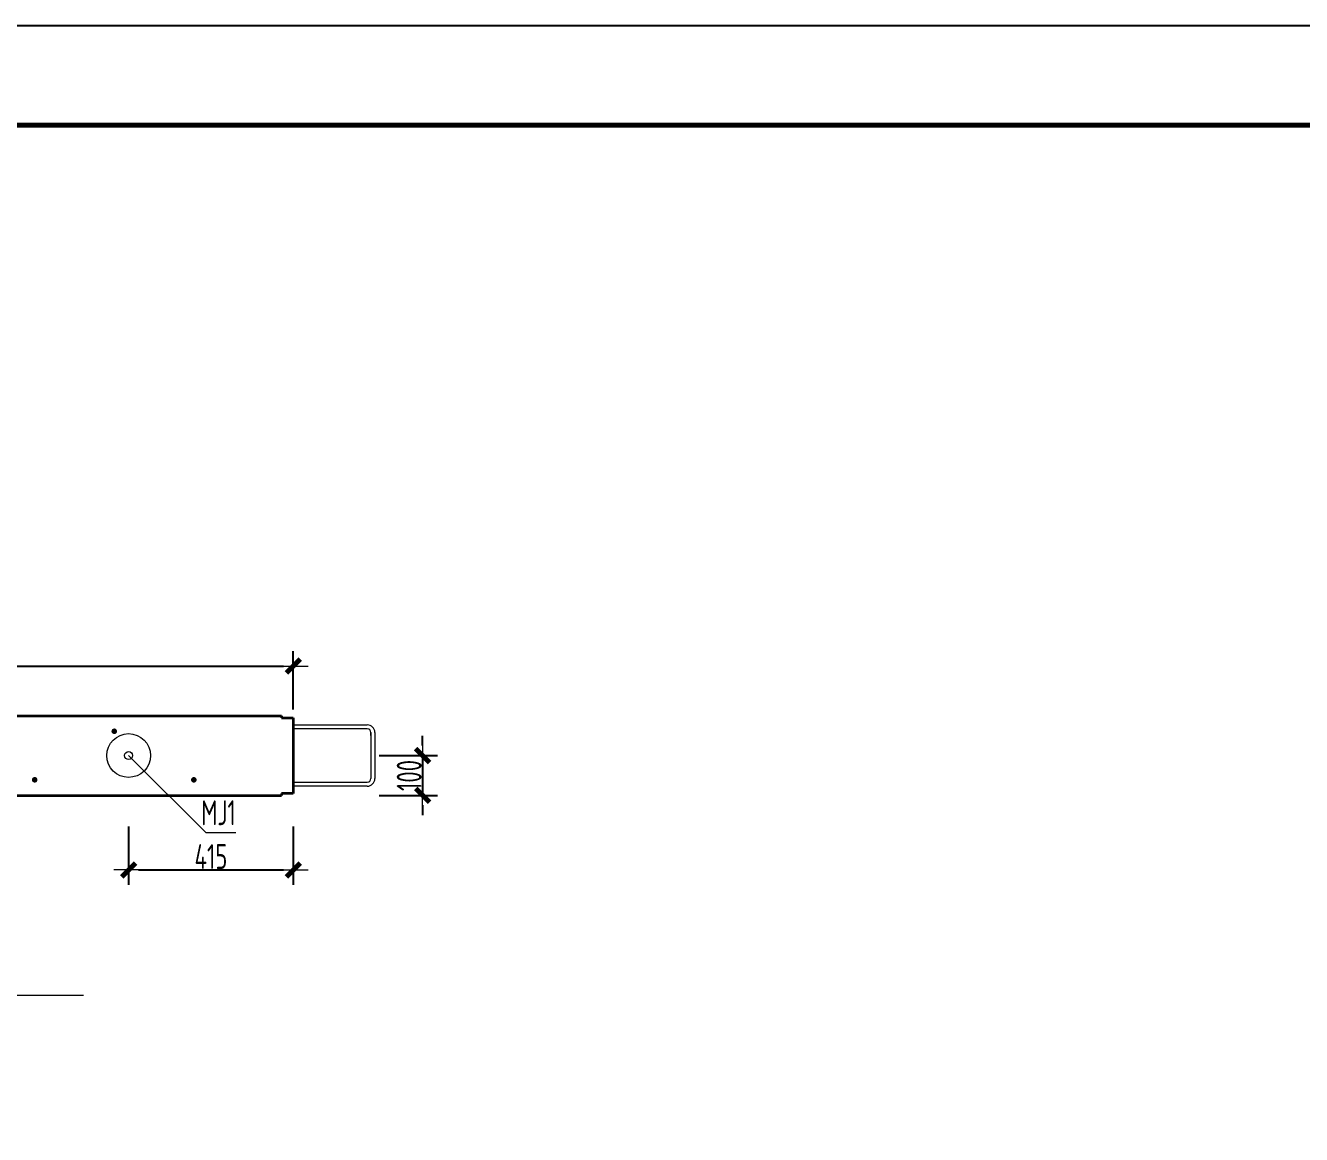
# Model space of a CAD drawing. Extents: x -85320 to 1679916, y -1321939 to 627.
# Drawn here: x 1395461 to 1408290, y -837017 to -825871 of the extents above; entities that cross this region are included whole.
import ezdxf
from ezdxf.enums import TextEntityAlignment as Align

# ---------------------------------------------------------------- set-up
doc = ezdxf.new("R2010")
doc.units = 0
doc.header["$LTSCALE"] = 1000
for name, color, linetype in [('BORDER', 7, 'Continuous'), ('打印线框', 7, 'Continuous'), ('拉模', 7, 'Continuous')]:
    doc.layers.add(name, color=color, linetype=linetype)
for name, color, linetype, lineweight in [('直线', 7, 'Continuous', 18), ('预制墙图名', 7, 'Continuous', 18), ('预制墙埋件', 8, 'Continuous', 18), ('预制墙墙身水平筋', 130, 'Continuous', 18), ('预制墙墙身纵向受力筋', 1, 'Continuous', 18), ('预制墙详图标注', 3, 'Continuous', 18), ('预制墙详图轮廓', 3, 'Continuous', 35)]:
    doc.layers.add(name, color=color, linetype=linetype, lineweight=lineweight)
doc.styles.add('样式 1', font='yjkeng.shx', dxfattribs={"width": 0.7, "bigfont": 'yjkchn.shx'})
doc.dimstyles.new('盈建科结构', dxfattribs={"dimscale": 100, "dimtxt": 2.5, "dimasz": 1, "dimexe": 1.5, "dimexo": 0.625, "dimgap": 0.1, "dimtad": 1, "dimdec": 0, "dimrnd": 1, "dimzin": 0, "dimdsep": 46, "dimtxsty": '样式 1', "dimblk": '_yjkbk', "dimblk1": 'ARCHTICK', "dimblk2": 'ARCHTICK', "dimcen": 0.09, "dimadec": 0, "dimazin": 0, "dimtfac": 1, "dimtdec": 4, "dimtix": 1, "dimtmove": 2, "dimatfit": 3, "dimfxl": 1, "dimtolj": 1, "dimtzin": 0, "dimarcsym": 0})

# ---------------------------------------------------------------- blocks, each defined once
blk = doc.blocks.new('_yjkbk')
blk.add_line((-1, 0), (1.5, 0))
blk.add_lwpolyline([(-0.7, -0.7, 0.5, 0.5, 0), (0.7, 0.7, 0.5, 0.5, 0)], format="xyseb")
blk = doc.blocks.new('*D363')
at = {"layer": 'Defpoints', "color": 0, "transparency": 16777216}
for p in [(1398954, -833209), (1398954, -833609), (1399454, -833609)]:
    blk.add_point(p, dxfattribs=at)
at = {"layer": '预制墙详图标注', "color": 0, "lineweight": -2, "transparency": 16777216}
for p, q in [((1399454, -833109), (1399454, -833009)), ((1399016, -833209), (1399604, -833209)), ((1399454, -833209), (1399454, -833609)), ((1399016, -833609), (1399604, -833609)), ((1399454, -833709), (1399454, -833809))]:
    blk.add_line(p, q, dxfattribs=at)
at = {"layer": '预制墙详图标注', "color": 0, "lineweight": -2, "transparency": 16777216, "xscale": 100, "yscale": 100, "zscale": 100}
for p, rotation in [((1399454, -833209), 270), ((1399454, -833609), 90)]:
    blk.add_blockref('_yjkbk', p, dxfattribs=dict(at, rotation=rotation))
at = {"layer": '预制墙详图标注', "color": 0, "transparency": 16777216, "insert": (1399444, -833409), "char_height": 250, "attachment_point": 8, "rotation": 90, "style": '样式 1'}
blk.add_mtext('\\A1;100', dxfattribs=at)
blk = doc.blocks.new('_ArchTick')
at = {"color": 0, "linetype": 'ByBlock', "const_width": 0.4}
blk.add_lwpolyline([(-0.5, -0.5), (0.5, 0.5)], dxfattribs=at)
blk = doc.blocks.new('*D365')
at = {"layer": 'Defpoints', "color": 0, "transparency": 16777216}
for p in [(1396498, -833859), (1398154, -833859), (1398154, -834359)]:
    blk.add_point(p, dxfattribs=at)
at = {"layer": '预制墙详图标注', "color": 0, "lineweight": -2, "transparency": 16777216}
for p, q in [((1396498, -833921), (1396498, -834509)), ((1398154, -833921), (1398154, -834509)), ((1396598, -834359), (1398054, -834359))]:
    blk.add_line(p, q, dxfattribs=at)
at = {"layer": '预制墙详图标注', "color": 0, "lineweight": -2, "transparency": 16777216, "xscale": 100, "yscale": 100, "zscale": 100, "rotation": 180}
blk.add_blockref('_yjkbk', (1396498, -834359), dxfattribs=at)
at = {"layer": '预制墙详图标注', "color": 0, "lineweight": -2, "transparency": 16777216, "xscale": 100, "yscale": 100, "zscale": 100}
blk.add_blockref('_yjkbk', (1398154, -834359), dxfattribs=at)
at = {"layer": '预制墙详图标注', "color": 0, "transparency": 16777216, "insert": (1397326, -834349), "char_height": 250, "attachment_point": 8, "style": '样式 1'}
blk.add_mtext('\\A1;415', dxfattribs=at)
blk = doc.blocks.new('*D366')
at = {"layer": 'Defpoints', "color": 0, "transparency": 16777216}
for p in [(1398154, -832309), (1390154, -832809), (1398154, -832809)]:
    blk.add_point(p, dxfattribs=at)
at = {"layer": '预制墙详图标注', "color": 0, "lineweight": -2, "transparency": 16777216}
for p, q in [((1390154, -832746), (1390154, -832159)), ((1398154, -832746), (1398154, -832159)), ((1390254, -832309), (1398054, -832309))]:
    blk.add_line(p, q, dxfattribs=at)
at = {"layer": '预制墙详图标注', "color": 0, "lineweight": -2, "transparency": 16777216, "xscale": 100, "yscale": 100, "zscale": 100, "rotation": 180}
blk.add_blockref('_yjkbk', (1390154, -832309), dxfattribs=at)
at = {"layer": '预制墙详图标注', "color": 0, "lineweight": -2, "transparency": 16777216, "xscale": 100, "yscale": 100, "zscale": 100}
blk.add_blockref('_yjkbk', (1398154, -832309), dxfattribs=at)
at = {"layer": '预制墙详图标注', "color": 0, "transparency": 16777216, "insert": (1394154, -832299), "char_height": 250, "attachment_point": 8, "style": '样式 1'}
blk.add_mtext('\\A1;2000', dxfattribs=at)
blk = doc.blocks.new('图框1')
at = {"layer": 'BORDER', "const_width": 50}
blk.add_lwpolyline([(1377779, -823089), (1377779, -783089), (1433679, -783089), (1433679, -823089)], close=True, dxfattribs=at)
blk = doc.blocks.new('闭口右')
at = {"layer": '预制墙墙身水平筋', "lineweight": 18}
for p, q in [((1039314, -832443), (1040058, -832443)), ((1039314, -832443), (1040058, -832443)), ((1039314, -832443), (1040058, -832443)), ((1039314, -832443), (1040058, -832443)), ((1039314, -832443), (1040058, -832443)), ((1039314, -832443), (1040058, -832443)), ((1039314, -832443), (1040058, -832443)), ((1039314, -832443), (1040058, -832443)), ((1039314, -832443), (1040058, -832443)), ((1039314, -832443), (1040058, -832443)), ((1039314, -832443), (1040058, -832443)), ((1039314, -832443), (1040058, -832443)), ((1039314, -832443), (1040058, -832443)), ((1039314, -832443), (1040058, -832443)), ((1039314, -832443), (1040058, -832443)), ((1040058, -832483), (1039314, -832483)), ((1040058, -832483), (1039314, -832483)), ((1040058, -832483), (1039314, -832483)), ((1040058, -832483), (1039314, -832483)), ((1040058, -832483), (1039314, -832483)), ((1040058, -832483), (1039314, -832483)), ((1040058, -832483), (1039314, -832483)), ((1040058, -832483), (1039314, -832483)), ((1040058, -832483), (1039314, -832483)), ((1040058, -832483), (1039314, -832483)), ((1040058, -832483), (1039314, -832483)), ((1040058, -832483), (1039314, -832483)), ((1040058, -832483), (1039314, -832483)), ((1040058, -832483), (1039314, -832483)), ((1040058, -832483), (1039314, -832483)), ((1040094, -832548), (1040094, -832519)), ((1040094, -832548), (1040094, -832519)), ((1040094, -832548), (1040094, -832519)), ((1040094, -832548), (1040094, -832519)), ((1040094, -832548), (1040094, -832519)), ((1040094, -832548), (1040094, -832519)), ((1040094, -832548), (1040094, -832519)), ((1040094, -832548), (1040094, -832519)), ((1040094, -832548), (1040094, -832519)), ((1040094, -832548), (1040094, -832519)), ((1040094, -832548), (1040094, -832519)), ((1040094, -832548), (1040094, -832519)), ((1040094, -832548), (1040094, -832519)), ((1040094, -832548), (1040094, -832519)), ((1040094, -832548), (1040094, -832519)), ((1040134, -832519), (1040134, -832548)), ((1040134, -832519), (1040134, -832548)), ((1040134, -832519), (1040134, -832548)), ((1040134, -832519), (1040134, -832548)), ((1040134, -832519), (1040134, -832548)), ((1040134, -832519), (1040134, -832548)), ((1040134, -832519), (1040134, -832548)), ((1040134, -832519), (1040134, -832548)), ((1040134, -832519), (1040134, -832548)), ((1040134, -832519), (1040134, -832548)), ((1040134, -832519), (1040134, -832548)), ((1040134, -832519), (1040134, -832548)), ((1040134, -832519), (1040134, -832548)), ((1040134, -832519), (1040134, -832548)), ((1040134, -832519), (1040134, -832548)), ((1039314, -833019), (1040058, -833019)), ((1039314, -833019), (1040058, -833019)), ((1039314, -833019), (1040058, -833019)), ((1039314, -833019), (1040058, -833019)), ((1039314, -833019), (1040058, -833019)), ((1039314, -833019), (1040058, -833019)), ((1039314, -833019), (1040058, -833019)), ((1039314, -833019), (1040058, -833019)), ((1039314, -833019), (1040058, -833019)), ((1039314, -833019), (1040058, -833019)), ((1039314, -833019), (1040058, -833019)), ((1039314, -833019), (1040058, -833019)), ((1039314, -833019), (1040058, -833019)), ((1039314, -833019), (1040058, -833019)), ((1039314, -833019), (1040058, -833019)), ((1040058, -833059), (1039314, -833059))]:
    blk.add_line(p, q, dxfattribs=at)
at = {"layer": '预制墙墙身水平筋', "color": 4}
for p, q in [((1040094, -832519), (1040094, -832982)), ((1040134, -832519), (1040134, -832982))]:
    blk.add_line(p, q, dxfattribs=at)
at = {"layer": '预制墙墙身水平筋', "lineweight": 18}
for centre, radius, start, end in [((1040058, -832519), 76.6, 360, 90), ((1040058, -832519), 76.6, 360, 90), ((1040058, -832519), 76.6, 360, 90), ((1040058, -832519), 76.6, 360, 90), ((1040058, -832519), 76.6, 360, 90), ((1040058, -832519), 76.6, 360, 90), ((1040058, -832519), 76.6, 360, 90), ((1040058, -832519), 76.6, 360, 90), ((1040058, -832519), 76.6, 360, 90), ((1040058, -832519), 76.6, 360, 90), ((1040058, -832519), 76.6, 360, 90), ((1040058, -832519), 76.6, 360, 90), ((1040058, -832519), 76.6, 360, 90), ((1040058, -832519), 76.6, 360, 90), ((1040058, -832519), 36.6, 360, 90), ((1040058, -832519), 36.6, 360, 90), ((1040058, -832519), 36.6, 360, 90), ((1040058, -832519), 36.6, 360, 90), ((1040058, -832519), 36.6, 360, 90), ((1040058, -832519), 36.6, 360, 90), ((1040058, -832519), 36.6, 360, 90), ((1040058, -832519), 36.6, 360, 90), ((1040058, -832519), 36.6, 360, 90), ((1040058, -832519), 36.6, 360, 90), ((1040058, -832519), 36.6, 360, 90), ((1040058, -832519), 36.6, 360, 90), ((1040058, -832519), 36.6, 360, 90), ((1040058, -832519), 36.6, 360, 90), ((1040058, -832982), 36.6, 270, 0), ((1040058, -832982), 76.6, 270, 0), ((1040058, -832982), 36.6, 270, 0), ((1040058, -832982), 76.6, 270, 0), ((1040058, -832982), 36.6, 270, 0), ((1040058, -832982), 76.6, 270, 0), ((1040058, -832982), 36.6, 270, 0), ((1040058, -832982), 76.6, 270, 0), ((1040058, -832982), 36.6, 270, 0), ((1040058, -832982), 76.6, 270, 0), ((1040058, -832982), 36.6, 270, 0), ((1040058, -832982), 76.6, 270, 0), ((1040058, -832982), 36.6, 270, 0), ((1040058, -832982), 76.6, 270, 0), ((1040058, -832982), 36.6, 270, 0), ((1040058, -832982), 76.6, 270, 0), ((1040058, -832982), 36.6, 270, 0), ((1040058, -832982), 76.6, 270, 0), ((1040058, -832982), 36.6, 270, 0), ((1040058, -832982), 76.6, 270, 0), ((1040058, -832982), 36.6, 270, 0), ((1040058, -832982), 76.6, 270, 0), ((1040058, -832982), 36.6, 270, 0), ((1040058, -832982), 76.6, 270, 0), ((1040058, -832982), 36.6, 270, 0), ((1040058, -832982), 76.6, 270, 0), ((1040058, -832982), 36.6, 270, 0), ((1040058, -832982), 76.6, 270, 0)]:
    blk.add_arc(centre, radius, start, end, dxfattribs=at)

msp = doc.modelspace()

# ---------------------------------------------------------------- linework, layer by layer
at = {"layer": '打印线框', "color": 1}
msp.add_lwpolyline([(1379939.784, -867870.959), (1379939.784, -825870.959), (1439339.784, -825870.959), (1439339.784, -867870.959)], close=True, dxfattribs=at)
at = {"layer": '直线', "lineweight": 18}
msp.add_lwpolyline([(1396497.684, -833208.636), (1397272.684, -833983.636), (1397575.568, -833983.636)], dxfattribs=at)
at = {"layer": '预制墙图名', "lineweight": 18}
msp.add_line((1392264.424, -835618.636), (1396042.943, -835618.636), dxfattribs=at)
at = {"layer": '预制墙埋件', "lineweight": 18}
for radius in [220, 40]:
    msp.add_circle((1396497.684, -833208.636), radius, dxfattribs=at)
at = {"layer": '预制墙墙身纵向受力筋', "lineweight": 18, "const_width": 28}
for points in [[(1396367.684, -832964.636, 1), (1396339.684, -832964.636, 1)], [(1395567.684, -833452.636, 1), (1395539.684, -833452.636, 1)], [(1397167.684, -833452.636, 1), (1397139.684, -833452.636, 1)]]:
    msp.add_lwpolyline(points, format="xyb", close=True, dxfattribs=at)
at = {"layer": '预制墙详图轮廓', "lineweight": 35}
for p, q in [((1390273.684, -832808.636), (1398033.684, -832808.636)), ((1398033.684, -832808.636), (1398033.684, -832828.636)), ((1398033.684, -832828.636), (1398153.684, -832828.636)), ((1398153.684, -832828.636), (1398153.684, -833588.636)), ((1390273.684, -833608.636), (1398033.684, -833608.636)), ((1398153.684, -833588.636), (1398033.684, -833588.636)), ((1398033.684, -833588.636), (1398033.684, -833608.636))]:
    msp.add_line(p, q, dxfattribs=at)

# ---------------------------------------------------------------- block references
at = {"layer": '拉模', "color": 3}
msp.add_blockref('图框1', (4660.835, -43782.265), dxfattribs=at)
at = {"layer": '预制墙墙身水平筋', "color": 4}
msp.add_blockref('闭口右', (358839.313, -457.788), dxfattribs=at)

# ---------------------------------------------------------------- texts
at = {"layer": '直线', "linetype": 'Continuous', "style": '样式 1', "width": 0.7}
msp.add_text('MJ1', height=250, dxfattribs=at).set_placement((1397575.568, -833983.636), align=Align.BOTTOM_RIGHT)

# ---------------------------------------------------------------- dimensions: what is measured, and where the dimension line sits
at = {"layer": '预制墙详图标注'}
for p1, p2, distance, picture, middle in [((1390153.684, -832808.636), (1398153.684, -832808.636), 500, '*D366', (1394153.684, -832173.636)), ((1398953.684, -833208.636), (1398953.684, -833608.636), 500, '*D363', (1399318.684, -833408.636)), ((1396497.684, -833858.636), (1398153.684, -833858.636), -500, '*D365', (1397325.684, -834223.636))]:
    dim = msp.add_aligned_dim(p1=p1, p2=p2, distance=distance, dimstyle='盈建科结构', override={"dimscale": 100, "dimtxt": 2.5, "dimasz": 1, "dimexe": 1.5, "dimexo": 0.625, "dimgap": 0.1, "dimtad": 1, "dimlfac": 0.25, "dimrnd": 5, "dimdle": 0, "dimtix": 1, "dimfxlon": 0}, dxfattribs=at)
    dim.commit()
    dim.dimension.update_dxf_attribs({"geometry": picture, "text_midpoint": middle})

doc.saveas('drawing.dxf')
